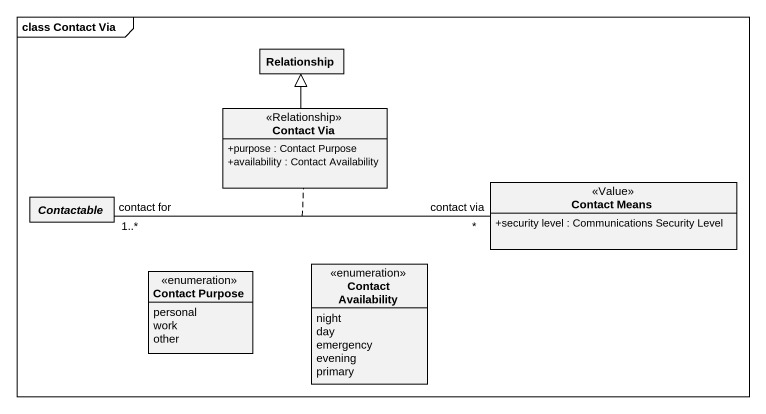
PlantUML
@startuml
mainframe class Contact Via
hide circle
hide empty members
skinparam classAttributeIconSize 0
class Relationship
class "Contact Via" as Contact_Via <<Relationship>> {
  +purpose : Contact Purpose
  +availability : Contact Availability
}
abstract class Contactable
class "Contact Means" as Contact_Means <<Value>> {
  +security level : Communications Security Level
}
enum "Contact Purpose" as Contact_Purpose {
  personal
  work
  other
}
enum "Contact Availability" as Contact_Availability {
  night
  day
  emergency
  evening
  primary
}
Contact_Via -up-|> Relationship
Contactable "contact for\n1..*" -right- "contact via\n*" Contact_Means
(Contactable, Contact_Means) .. Contact_Via
@enduml
